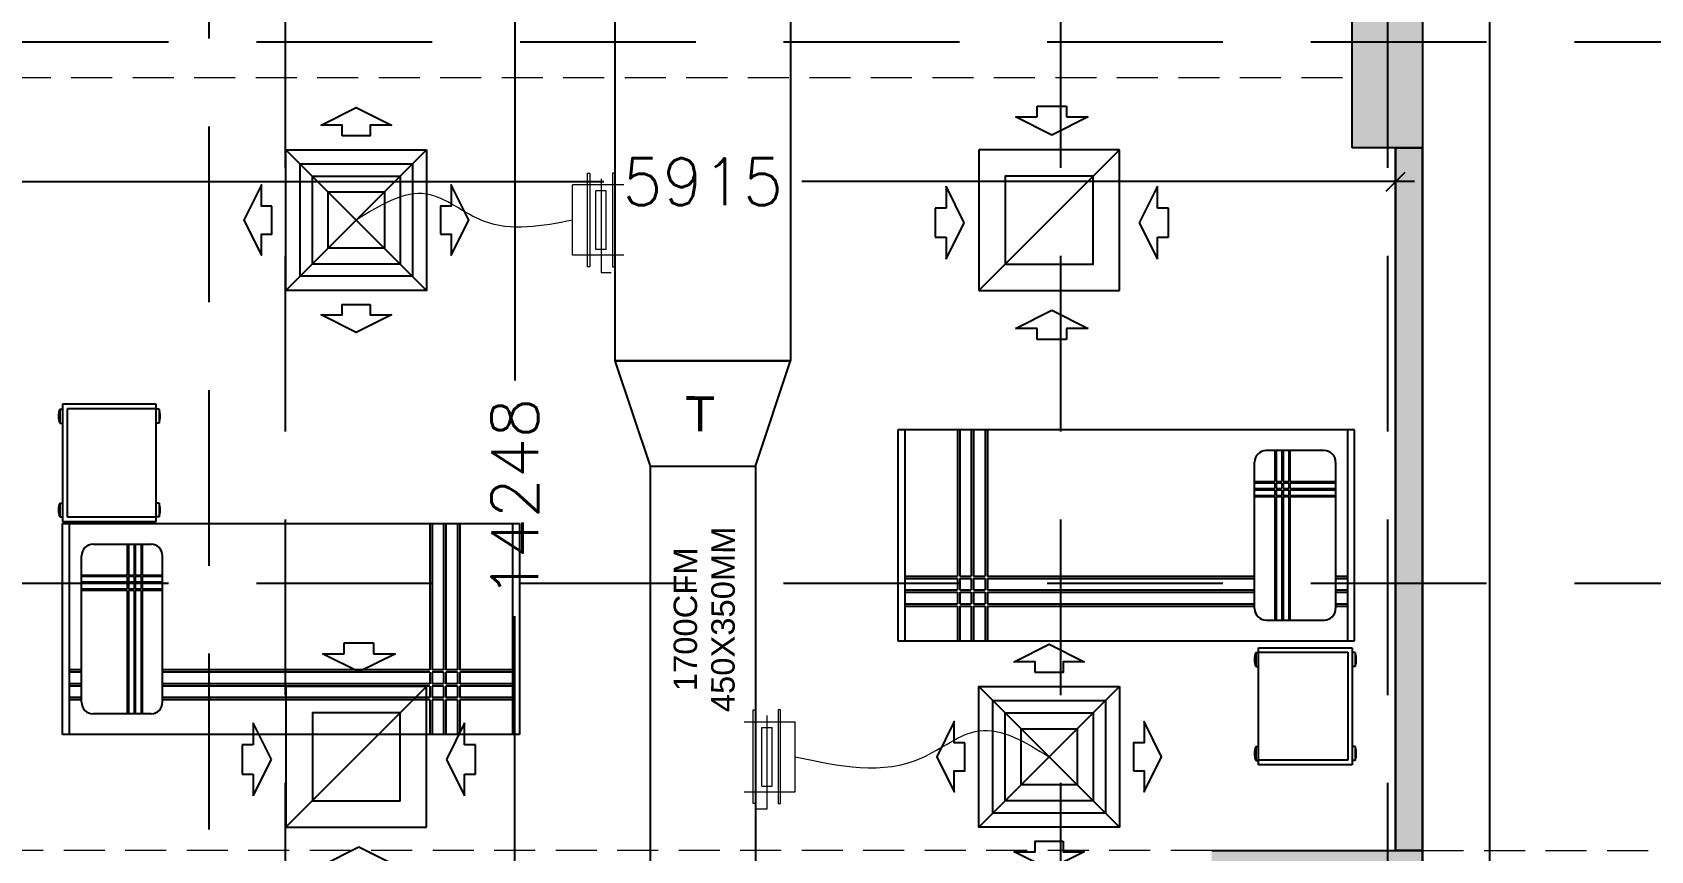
# Model space of a CAD drawing. Extents: x 11598203 to 11995143, y -3849975 to -3698974.
# Drawn here: x 11939745 to 11946653, y -3779981 to -3776489 of the extents above; entities that cross this region are included whole.
import ezdxf

# ---------------------------------------------------------------- set-up
doc = ezdxf.new("R2010")
doc.units = 0
doc.header["$MEASUREMENT"] = 0
doc.header["$PDMODE"] = 35
doc.linetypes.add('HIDDEN', pattern=[0.375, 0.25, -0.125])
doc.layers.get('0').update_dxf_attribs({"linetype": 'CONTINUOUS'})
doc.layers.get('Defpoints').update_dxf_attribs({"linetype": 'CONTINUOUS'})
for name, color, linetype in [('BEAM', 8, 'CONTINUOUS'), ('GRID LINES', 9, 'CONTINUOUS'), ('HATCH', 7, 'CONTINUOUS'), ('HS', 7, 'CONTINUOUS'), ('MEP_HVAC_RA_DIFFUSER', 6, 'CONTINUOUS'), ('MEP_HVAC_SA_DIFFUSER', 5, 'CONTINUOUS'), ('MEP_HVAC_SA_DUCT', 3, 'CONTINUOUS'), ('SECTION', 8, 'CONTINUOUS')]:
    doc.layers.add(name, color=color, linetype=linetype)
for name, color, linetype, lineweight in [('MEP_HVAC_BUTTERFLY _DAMPER', 5, 'CONTINUOUS', 0), ('MEP_HVAC_FLEXIBLE_DUCT', 30, 'CONTINUOUS', 18), ('MEP_HVAC_TEXT', 7, 'CONTINUOUS', 0)]:
    doc.layers.add(name, color=color, linetype=linetype, lineweight=lineweight)
doc.styles.add('DT', font='romans.shx')
doc.styles.get("Standard").update_dxf_attribs({"font": 'arial.ttf'})
doc.dimstyles.get("Standard").update_dxf_attribs({"dimscale": 0.7, "dimtxt": 300, "dimasz": 150, "dimexe": 200, "dimexo": 200, "dimgap": 0.25, "dimtad": 3, "dimlfac": 0.001, "dimzin": 0, "dimdsep": 46, "dimtxsty": 'Standard', "dimblk": 'ARCHTICK', "dimcen": 0.09, "dimdle": 200, "dimclrd": 256, "dimclre": 256, "dimclrt": 6, "dimadec": 0, "dimazin": 0, "dimtfac": 1, "dimtofl": 0, "dimtmove": 0, "dimatfit": 3, "dimfxl": 1, "dimtolj": 1, "dimtzin": 0, "dimarcsym": 0})

# ---------------------------------------------------------------- blocks, each defined once
blk = doc.blocks.new('8TH FLOOR')
at = {"layer": 'HATCH', "ltscale": 500}
h = blk.add_hatch(color=32, dxfattribs=at)
h.dxf.hatch_style = 1
h.paths.add_polyline_path([(-44310, 10130), (-44010, 10130), (-44010, 9230), (-44310, 9230)])
h.paths.add_polyline_path([(-6930, 6230), (-6630, 6230), (-6630, 5251.7), (-6930, 5251.7)])
h.paths.add_polyline_path([(-900, 6265), (0, 6265), (0, 5965), (-900, 5965)])
h.paths.add_polyline_path([(-31623.7, -10480), (-31023.7, -10480), (-31023.7, -10780), (-31623.7, -10780)])
h.paths.add_polyline_path([(-36805, -13010), (-36055, -13010), (-36055, -13310), (-36805, -13310)])
h.paths.add_polyline_path([(-26485, 200), (-26185, 200), (-26185, -700), (-26485, -700)])
h.paths.add_polyline_path([(-36355, -17735), (-36055, -17735), (-36055, -18485), (-36355, -18485)])
h.paths.add_polyline_path([(-4100, 200), (-3500, 200), (-3500, -100), (-4100, -100)])
h.paths.add_polyline_path([(-47740, 18320), (-46990, 18320), (-46990, 18020), (-47740, 18020)])
h.paths.add_polyline_path([(-47740, 14790), (-46840, 14790), (-46840, 14490), (-47740, 14490)])
h.paths.add_polyline_path([(-10758.3, 300), (-9930, 300), (-9930, 0), (-10758.3, 0)])
h.paths.add_polyline_path([(-36805, -7680), (-36055, -7680), (-36055, -7980), (-36805, -7980)])
h.paths.add_polyline_path([(-34515, 900), (-34215, 900), (-34215, 0), (-34515, 0)])
h.paths.add_polyline_path([(-40685, 750), (-40385, 750), (-40385, 0), (-40685, 0)])
h.paths.add_polyline_path([(-41010, -25), (-40710, -25), (-40710, -775), (-41010, -775)])
h.paths.add_polyline_path([(-47740, 29190), (-46990, 29190), (-46990, 28890), (-47740, 28890)])
h.paths.add_polyline_path([(-900, 29190), (0, 29190), (0, 28890), (-900, 28890)])
h.paths.add_polyline_path([(-47840, 10130), (-47540, 10130), (-47540, 9230), (-47840, 9230)])
h.paths.add_polyline_path([(-41010, 750), (-40710, 750), (-40710, 0), (-41010, 0)])
h.paths.add_polyline_path([(-1000, 42920), (-700, 42920), (-700, 43898.3), (-1000, 43898.3)])
h.paths.add_polyline_path([(-47740, 21920), (-46990, 21920), (-46990, 21620), (-47740, 21620)])
h.paths.add_polyline_path([(-19285, 200), (-18985, 200), (-18985, -700), (-19285, -700)])
h.paths.add_polyline_path([(-900, 49150), (0, 49150), (0, 48850), (-900, 48850)])
h.paths.add_polyline_path([(-900, 32790), (0, 32790), (0, 32490), (-900, 32490)])
h.paths.add_polyline_path([(-47740, 25520), (-46990, 25520), (-46990, 25220), (-47740, 25220)])
h.paths.add_polyline_path([(-15685, 6230), (-15385, 6230), (-15385, 5330), (-15685, 5330)])
h.paths.add_polyline_path([(-900, 25520), (0, 25520), (0, 25220), (-900, 25220)])
h.paths.add_polyline_path([(-39510, -13010), (-38760, -13010), (-38760, -13310), (-39510, -13310)])
h.paths.add_polyline_path([(-42695, 39920), (-42395, 39920), (-42395, 39320), (-42695, 39320)])
h.paths.add_polyline_path([(-47740, 39920), (-46840, 39920), (-46840, 39620), (-47740, 39620)])
h.paths.add_polyline_path([(-900, 39920), (-100, 39920), (-100, 39620), (-900, 39620)])
h.paths.add_polyline_path([(-4100, 11190), (-3401.1, 11190), (-3401.1, 10890), (-4100, 10890)])
h.paths.add_polyline_path([(-31623.7, -7730), (-31023.7, -7730), (-31023.7, -8030), (-31623.7, -8030)])
h.paths.add_polyline_path([(-44760, -18185), (-44010, -18185), (-44010, -18485), (-44760, -18485)])
h.paths.add_polyline_path([(-6930, 300), (-6101.7, 300), (-6101.7, 0), (-6930, 0)])
h.paths.add_polyline_path([(-900, 18320), (0, 18320), (0, 18020), (-900, 18020)])
h.paths.add_polyline_path([(-48040, -18185), (-47290, -18185), (-47290, -18485), (-48040, -18485)])
h.paths.add_polyline_path([(-42695, 43520), (-42395, 43520), (-42395, 42920), (-42695, 42920)])
h.paths.add_polyline_path([(-39510, -10530), (-38760, -10530), (-38760, -10830), (-39510, -10830)])
h.paths.add_polyline_path([(-42370, 43520), (-42070, 43520), (-42070, 42920), (-42370, 42920)])
h.paths.add_polyline_path([(-39510, -7680), (-38760, -7680), (-38760, -7980), (-39510, -7980)])
h.paths.add_polyline_path([(-46360, 43820), (-46060, 43820), (-46060, 42920), (-46360, 42920)])
h.paths.add_polyline_path([(-900, 300), (0, 300), (0, 0), (-900, 0)])
h.paths.add_polyline_path([(-28250, 51450), (-27950, 51450), (-27950, 50550), (-28250, 50550)])
h.paths.add_polyline_path([(-22220, 51450), (-21920, 51450), (-21920, 50550), (-22220, 50550)])
h.paths.add_polyline_path([(-44310, 750), (-44010, 750), (-44010, 0), (-44310, 0)])
h.paths.add_polyline_path([(-42370, 39920), (-42070, 39920), (-42070, 39320), (-42370, 39320)])
h.paths.add_polyline_path([(-31550, 51450), (-31250, 51450), (-31250, 50550), (-31550, 50550)])
h.paths.add_polyline_path([(-46360, 49700), (-46060, 49700), (-46060, 48950), (-46360, 48950)])
h.paths.add_polyline_path([(-42695, 36320), (-42395, 36320), (-42395, 35720), (-42695, 35720)])
h.paths.add_polyline_path([(-42370, 35720), (-42070, 35720), (-42070, 36320), (-42370, 36320)])
h.paths.add_polyline_path([(-44310, 15240), (-44010, 15240), (-44010, 14490), (-44310, 14490)])
h.paths.add_polyline_path([(-42695, 49700), (-42395, 49700), (-42395, 48950), (-42695, 48950)])
h.paths.add_polyline_path([(-44760, -25), (-44010, -25), (-44010, -325), (-44760, -325)])
h.paths.add_polyline_path([(-15685, 200), (-15385, 200), (-15385, -700), (-15685, -700)])
h.paths.add_polyline_path([(-39510, -5200), (-38760, -5200), (-38760, -5500), (-39510, -5500)])
h.paths.add_polyline_path([(-44310, 6230), (-44010, 6230), (-44010, 5480), (-44310, 5480)])
h.paths.add_polyline_path([(-36355, -25), (-36055, -25), (-36055, -775), (-36355, -775)])
h.paths.add_polyline_path([(-22885, 200), (-22585, 200), (-22585, -700), (-22885, -700)])
h.paths.add_polyline_path([(-900, 36320), (0, 36320), (0, 36020), (-900, 36020)])
h.paths.add_polyline_path([(-47740, 32790), (-46990, 32790), (-46990, 32490), (-47740, 32490)])
h.paths.add_polyline_path([(-6930, -25), (-6330, -25), (-6330, -325), (-6930, -325)])
h.paths.add_polyline_path([(-41010, -17735), (-40710, -17735), (-40710, -18485), (-41010, -18485)])
h.paths.add_polyline_path([(-36805, -5200), (-36055, -5200), (-36055, -5500), (-36805, -5500)])
h.paths.add_polyline_path([(-48015, -25), (-47265, -25), (-47265, -325), (-48015, -325)])
h.paths.add_polyline_path([(-10530, -25), (-9930, -25), (-9930, -325), (-10530, -325)])
h.paths.add_polyline_path([(-46840, 36320), (-47740, 36320), (-47740, 36020), (-46840, 36020)])
h.paths.add_polyline_path([(-34515, 6230), (-34215, 6230), (-34215, 5330), (-34515, 5330)])
h.paths.add_polyline_path([(-30085, 200), (-29785, 200), (-29785, -700), (-30085, -700)])
h.paths.add_polyline_path([(-36805, -10530), (-36055, -10530), (-36055, -10830), (-36805, -10830)])
h.paths.add_polyline_path([(-10230, 6230), (-9930, 6230), (-9930, 5330), (-10230, 5330)])
h.paths.add_polyline_path([(-900, 14790), (0, 14790), (0, 14490), (-900, 14490)])
h.paths.add_polyline_path([(-900, 9530), (78.3, 9530), (78.3, 9230), (-900, 9230)])
h.paths.add_polyline_path([(-39940, 49850), (-39640, 49850), (-39640, 48950), (-39940, 48950)])
edge = h.paths.add_edge_path()
edge.add_line((-19435, 49850), (-19435, 48950))
edge.add_line((-6930, 9230), (-5951.7, 9230))
edge.add_line((-41010, 15240), (-41010, 14490))
edge.add_line((-19135, 42920), (-19135, 43820))
edge.add_line((-40710, 5480), (-40710, 6230))
edge.add_line((-40685, 6230), (-40685, 5480))
h.paths.add_polyline_path([(-22220, 9530), (-21320, 9530), (-21320, 9230), (-22220, 9230)])
h.paths.add_polyline_path([(-37580, 10130), (-37280, 10130), (-37280, 9230), (-37580, 9230)])
h.paths.add_polyline_path([(-40685, 9980), (-40385, 9980), (-40385, 9230), (-40685, 9230)])
h.paths.add_polyline_path([(-40685, 6230), (-40385, 6230), (-40385, 5480), (-40685, 5480)])
h.paths.add_polyline_path([(-32228.3, 9530), (-31250, 9530), (-31250, 9230), (-32228.3, 9230)])
h.paths.add_polyline_path([(-30424.1, 6230), (-29445.9, 6230), (-29445.9, 5930), (-30424.1, 5930)])
h.paths.add_polyline_path([(-16860, 9530), (-15960, 9530), (-15960, 9230), (-16860, 9230)])
h.paths.add_polyline_path([(-28250, 9530), (-27271.7, 9530), (-27271.7, 9230), (-28250, 9230)])
h.paths.add_polyline_path([(-10830, 9530), (-9930, 9530), (-9930, 9230), (-10830, 9230)])
h.paths.add_polyline_path([(-41010, 9980), (-40710, 9980), (-40710, 9230), (-41010, 9230)])
h.paths.add_polyline_path([(-41010, 6230), (-40710, 6230), (-40710, 5480), (-41010, 5480)])
h.paths.add_polyline_path([(-16860, 36320), (-15960, 36320), (-15960, 36020), (-16860, 36020)], flags=16)
h.paths.add_polyline_path([(-22220, 43520), (-21920, 43520), (-21920, 42920), (-22220, 42920)], flags=16)
h.paths.add_polyline_path([(-22220, 29190), (-21320, 29190), (-21320, 28890), (-22220, 28890)], flags=16)
h.paths.add_polyline_path([(-25450, 45380), (-24850, 45380), (-24850, 45080), (-25450, 45080)], flags=16)
h.paths.add_polyline_path([(-25450, 43220), (-24850, 43220), (-24850, 42920), (-25450, 42920)], flags=16)
h.paths.add_polyline_path([(-16860, 14790), (-15960, 14790), (-15960, 14490), (-16860, 14490)], flags=16)
h.paths.add_polyline_path([(-41010, 15240), (-40710, 15240), (-40710, 14490), (-41010, 14490)], flags=16)
h.paths.add_polyline_path([(-31250, 25220), (-32150, 25220), (-32150, 25520), (-31250, 25520)], flags=16)
h.paths.add_polyline_path([(-38180, 18320), (-37280, 18320), (-37280, 18020), (-38180, 18020)], flags=16)
h.paths.add_polyline_path([(-31550, 15090), (-31250, 15090), (-31250, 14190), (-31550, 14190)], flags=16)
h.paths.add_polyline_path([(-38180, 14790), (-37280, 14790), (-37280, 14490), (-38180, 14490)], flags=16)
h.paths.add_polyline_path([(-22220, 18320), (-21320, 18320), (-21320, 18020), (-22220, 18020)], flags=16)
h.paths.add_polyline_path([(-40685, 15240), (-40385, 15240), (-40385, 14490), (-40685, 14490)], flags=16)
h.paths.add_polyline_path([(-38180, 21920), (-37280, 21920), (-37280, 21620), (-38180, 21620)], flags=16)
h.paths.add_polyline_path([(-16860, 32790), (-15960, 32790), (-15960, 32490), (-16860, 32490)], flags=16)
h.paths.add_polyline_path([(-16860, 21920), (-15960, 21920), (-15960, 21620), (-16860, 21620)], flags=16)
h.paths.add_polyline_path([(-16860, 25520), (-15960, 25520), (-15960, 25220), (-16860, 25220)], flags=16)
h.paths.add_polyline_path([(-13360, 11190), (-12760, 11190), (-12760, 10890), (-13360, 10890)], flags=16)
h.paths.add_polyline_path([(-6930, 29190), (-6030, 29190), (-6030, 28890), (-6930, 28890)], flags=16)
h.paths.add_polyline_path([(-10830, 29190), (-9930, 29190), (-9930, 28890), (-10830, 28890)], flags=16)
h.paths.add_polyline_path([(-28250, 22220), (-27950, 22220), (-27950, 21320), (-28250, 21320)], flags=16)
h.paths.add_polyline_path([(-22220, 21920), (-21320, 21920), (-21320, 21620), (-22220, 21620)], flags=16)
h.paths.add_polyline_path([(-6930, 9530), (-5951.7, 9530), (-5951.7, 9230), (-6930, 9230)], flags=16)
h.paths.add_polyline_path([(-31550, 22220), (-31250, 22220), (-31250, 21320), (-31550, 21320)], flags=16)
h.paths.add_polyline_path([(-10230, 22220), (-9930, 22220), (-9930, 21320), (-10230, 21320)], flags=16)
h.paths.add_polyline_path([(-28250, 29190), (-27350, 29190), (-27350, 28890), (-28250, 28890)], flags=16)
h.paths.add_polyline_path([(-15132.5, 43220), (-14232.5, 43220), (-14232.5, 42920), (-15132.5, 42920)], flags=16)
h.paths.add_polyline_path([(-10830, 43220), (-9930, 43220), (-9930, 42920), (-10830, 42920)], flags=16)
h.paths.add_polyline_path([(-6930, 43220), (-6030, 43220), (-6030, 42920), (-6930, 42920)], flags=16)
h.paths.add_polyline_path([(-22220, 25520), (-21320, 25520), (-21320, 25220), (-22220, 25220)], flags=16)
h.paths.add_polyline_path([(-28250, 25520), (-27350, 25520), (-27350, 25220), (-28250, 25220)], flags=16)
h.paths.add_polyline_path([(-34680, 11190), (-34080, 11190), (-34080, 10890), (-34680, 10890)], flags=16)
h.paths.add_polyline_path([(-22220, 36320), (-21320, 36320), (-21320, 36020), (-22220, 36020)], flags=16)
h.paths.add_polyline_path([(-38180, 25520), (-37280, 25520), (-37280, 25220), (-38180, 25220)], flags=16)
h.paths.add_polyline_path([(-6930, 25520), (-6030, 25520), (-6030, 25220), (-6930, 25220)], flags=16)
h.paths.add_polyline_path([(-10830, 25520), (-9930, 25520), (-9930, 25220), (-10830, 25220)], flags=16)
h.paths.add_polyline_path([(-6930, 22220), (-6630, 22220), (-6630, 21320), (-6930, 21320)], flags=16)
h.paths.add_polyline_path([(-28250, 18620), (-27950, 18620), (-27950, 17720), (-28250, 17720)], flags=16)
h.paths.add_polyline_path([(-6930, 15090), (-6630, 15090), (-6630, 14190), (-6930, 14190)], flags=16)
h.paths.add_polyline_path([(-22220, 32790), (-21320, 32790), (-21320, 32490), (-22220, 32490)], flags=16)
h.paths.add_polyline_path([(-10230, 33090), (-9930, 33090), (-9930, 32190), (-10230, 32190)], flags=16)
h.paths.add_polyline_path([(-6930, 33090), (-6630, 33090), (-6630, 32190), (-6930, 32190)], flags=16)
h.paths.add_polyline_path([(-32150, 29190), (-31250, 29190), (-31250, 28890), (-32150, 28890)], flags=16)
h.paths.add_polyline_path([(-16860, 29190), (-15960, 29190), (-15960, 28888.5), (-16860, 28888.5)], flags=16)
h.paths.add_polyline_path([(-38180, 29190), (-37280, 29190), (-37280, 28890), (-38180, 28890)], flags=16)
h.paths.add_polyline_path([(-23224.1, 6230), (-22245.9, 6230), (-22245.9, 5930), (-23224.1, 5930)], flags=16)
h.paths.add_polyline_path([(-31550, 18620), (-31250, 18620), (-31250, 17720), (-31550, 17720)], flags=16)
h.paths.add_polyline_path([(-35695, 48950), (-35395, 48950), (-35395, 49750), (-35695, 49750)], flags=16)
h.paths.add_polyline_path([(-6930, 36620), (-6630, 36620), (-6630, 35720), (-6930, 35720)], flags=16)
h.paths.add_polyline_path([(-31550, 45980), (-31250, 45980), (-31250, 45080), (-31550, 45080)], flags=16)
h.paths.add_polyline_path([(-16860, 39920), (-15960, 39920), (-15960, 39620), (-16860, 39620)], flags=16)
h.paths.add_polyline_path([(-22220, 45980), (-21920, 45980), (-21920, 45080), (-22220, 45080)], flags=16)
h.paths.add_polyline_path([(-35695, 43820), (-35395, 43820), (-35395, 42920), (-35695, 42920)], flags=16)
h.paths.add_polyline_path([(-19435, 43820), (-19135, 43820), (-19135, 42920), (-19435, 42920)], flags=16)
h.paths.add_polyline_path([(-38180, 39920), (-37280, 39920), (-37280, 39620), (-38180, 39620)], flags=16)
h.paths.add_polyline_path([(-28250, 39920), (-27271.7, 39920), (-27271.7, 39620), (-28250, 39620)], flags=16)
h.paths.add_polyline_path([(-39940, 43820), (-39640, 43820), (-39640, 42920), (-39940, 42920)], flags=16)
h.paths.add_polyline_path([(-10230, 49850), (-9930, 49850), (-9930, 48950), (-10230, 48950)], flags=16)
h.paths.add_polyline_path([(-31550, 43820), (-31250, 43820), (-31250, 42920), (-31550, 42920)], flags=16)
h.paths.add_polyline_path([(-14832.5, 49850), (-14532.5, 49850), (-14532.5, 48950), (-14832.5, 48950)], flags=16)
h.paths.add_polyline_path([(-6930, 39920), (-6030, 39920), (-6030, 39620), (-6930, 39620)], flags=16)
h.paths.add_polyline_path([(-31550, 33090), (-31250, 33090), (-31250, 32190), (-31550, 32190)], flags=16)
h.paths.add_polyline_path([(-38180, 36320), (-37280, 36320), (-37280, 36020), (-38180, 36020)], flags=16)
h.paths.add_polyline_path([(-19435, 49850), (-19135, 49850), (-19135, 48950), (-19435, 48950)], flags=16)
h.paths.add_polyline_path([(-10830, 39920), (-9930, 39920), (-9930, 39620), (-10830, 39620)], flags=16)
h.paths.add_polyline_path([(-6930, 49850), (-6630, 49850), (-6630, 48950), (-6930, 48950)], flags=16)
h.paths.add_polyline_path([(-19624.1, 6230), (-18645.9, 6230), (-18645.9, 5930), (-19624.1, 5930)], flags=16)
h.paths.add_polyline_path([(-22220, 39920), (-21320, 39920), (-21320, 39620), (-22220, 39620)], flags=16)
h.paths.add_polyline_path([(-22220, 14790), (-21320, 14790), (-21320, 14490), (-22220, 14490)], flags=16)
h.paths.add_polyline_path([(-28250, 36620), (-27950, 36620), (-27950, 35720), (-28250, 35720)], flags=16)
h.paths.add_polyline_path([(-16860, 18320), (-15960, 18320), (-15960, 18020), (-16860, 18020)], flags=16)
h.paths.add_polyline_path([(-31550, 35720), (-31250, 35720), (-31250, 36617.6), (-31550, 36617.6)], flags=16)
h.paths.add_polyline_path([(-10230, 18620), (-9930, 18620), (-9930, 17720), (-10230, 17720)], flags=16)
h.paths.add_polyline_path([(-28250, 15090), (-27950, 15090), (-27950, 14190), (-28250, 14190)], flags=16)
h.paths.add_polyline_path([(-6930, 18620), (-6630, 18620), (-6630, 17720), (-6930, 17720)], flags=16)
h.paths.add_polyline_path([(-32228.3, 39920), (-31250, 39920), (-31250, 39620), (-32228.3, 39620)], flags=16)
h.paths.add_polyline_path([(-10230, 15090), (-9930, 15090), (-9930, 14190), (-10230, 14190)], flags=16)
h.paths.add_polyline_path([(-28250, 33090), (-27950, 33090), (-27950, 32190), (-28250, 32190)], flags=16)
h.paths.add_polyline_path([(-38180, 32790), (-37280, 32790), (-37280, 32490), (-38180, 32490)], flags=16)
h.paths.add_polyline_path([(-10230, 36620), (-9930, 36620), (-9930, 35720), (-10230, 35720)], flags=16)
at = {"layer": 'HS', "lineweight": -3, "ltscale": 500}
h = blk.add_hatch(color=8, dxfattribs=at)
h.dxf.hatch_style = 1
h.paths.add_polyline_path([(-31365, 32190), (-31250, 32190), (-31250, 29190), (-31365, 29190)])
at = {"color": 8, "lineweight": 25}
for p, q in [((-30962.8, 21550), (-30962.8, 39690)), ((-31365, 32190), (-31365, 29190)), ((-31250, 32190), (-31250, 29190)), ((-36655, 31095.2), (-37055, 31095.2)), ((-37055, 31095.2), (-37055, 30595.2)), ((-36655, 30595.2), (-36655, 31095.2)), ((-37067.2, 31074.1), (-37067.2, 31015)), ((-37067.2, 31074.1), (-37055, 31074.1)), ((-37067.2, 31015), (-37055, 31015)), ((-37035.3, 31075.5), (-37035.3, 30614.9)), ((-36655, 31075.5), (-37035.3, 31075.5)), ((-36642.8, 31074.1), (-36655, 31074.1)), ((-36642.8, 31015), (-36655, 31015)), ((-36642.8, 31074.1), (-36642.8, 31015)), ((-31540, 30985.8), (-33490, 30985.8)), ((-33490, 30985.8), (-33490, 30085.8)), ((-33460.5, 30985.8), (-33460.5, 30085.8)), ((-31569.5, 30085.8), (-31569.5, 30985.8)), ((-31540, 30085.8), (-31540, 30985.8)), ((-31670.3, 30897.7), (-31917.7, 30897.7)), ((-31966.9, 30223.2), (-31966.9, 30848.5)), ((-31621, 30223.2), (-31621, 30848.5)), ((-37067.2, 30673.1), (-37067.2, 30614)), ((-37067.2, 30673.1), (-37055, 30673.1)), ((-36642.8, 30673.1), (-36655, 30673.1)), ((-36642.8, 30673.1), (-36642.8, 30614)), ((-37067.2, 30614), (-37055, 30614)), ((-37035.3, 30614.9), (-36655, 30614.9)), ((-36642.8, 30614), (-36655, 30614)), ((-37055, 30595.2), (-36655, 30595.2)), ((-37055, 30585.7), (-35105, 30585.7)), ((-37055, 29685.7), (-37055, 30585.7)), ((-37025.5, 29685.7), (-37025.5, 30585.7)), ((-35134.5, 30585.7), (-35134.5, 29685.7)), ((-35105, 30585.7), (-35105, 29685.7)), ((-36924.7, 30497.6), (-36677.3, 30497.6)), ((-36974, 29823), (-36974, 30448.4)), ((-36628.1, 29823), (-36628.1, 30448.4)), ((-31917.7, 30174), (-31670.3, 30174)), ((-33490, 30085.8), (-31540, 30085.8)), ((-31950, 29556.1), (-31950, 30056.1)), ((-31950, 30056.1), (-31550, 30056.1)), ((-31550, 30056.1), (-31550, 29556.1)), ((-31962.2, 30035), (-31950, 30035)), ((-31962.2, 30035), (-31962.2, 29975.9)), ((-31950, 30036.4), (-31569.7, 30036.4)), ((-31569.7, 30036.4), (-31569.7, 29575.7)), ((-31537.8, 30035), (-31550, 30035)), ((-31537.8, 30035), (-31537.8, 29975.9)), ((-31962.2, 29975.9), (-31950, 29975.9)), ((-31537.8, 29975.9), (-31550, 29975.9)), ((-36677.3, 29773.8), (-36924.7, 29773.8)), ((-35105, 29685.7), (-37055, 29685.7)), ((-31962.2, 29634), (-31950, 29634)), ((-31962.2, 29634), (-31962.2, 29574.9)), ((-31537.8, 29634), (-31550, 29634)), ((-31537.8, 29634), (-31537.8, 29574.9)), ((-31962.2, 29574.9), (-31950, 29574.9)), ((-31569.7, 29575.7), (-31950, 29575.7)), ((-31537.8, 29574.9), (-31550, 29574.9)), ((-31550, 29556.1), (-31950, 29556.1))]:
    blk.add_line(p, q, dxfattribs=at)
at = {"color": 8, "lineweight": 25, "ltscale": 500}
for p, q in [((-31550, 32190), (-31550, 33090)), ((-31250, 33090), (-31250, 32190)), ((-31250, 32190), (-31550, 32190)), ((-31250, 25520), (-31250, 32190)), ((-31365, 29268), (-31365, 31525)), ((-32150, 29190), (-31250, 29190)), ((-31250, 29190), (-31250, 28890))]:
    blk.add_line(p, q, dxfattribs=at)
at = {"color": 8, "lineweight": 25, "ltscale": 0.75}
for p, q in [((-33235.1, 30985.8), (-33235.1, 30361.4)), ((-33225.3, 30985.8), (-33225.3, 30361.4)), ((-33176.1, 30985.8), (-33176.1, 30361.4)), ((-33166.2, 30985.8), (-33166.2, 30361.4)), ((-33117, 30985.8), (-33117, 30361.4)), ((-33107.2, 30985.8), (-33107.2, 30361.4)), ((-31880, 30897.7), (-31880, 30764.9)), ((-31875.1, 30897.7), (-31875.1, 30764.9)), ((-31850.5, 30897.7), (-31850.5, 30764.9)), ((-31845.6, 30897.7), (-31845.6, 30764.9)), ((-31820.9, 30897.7), (-31820.9, 30764.9)), ((-31816, 30897.7), (-31816, 30764.9)), ((-31966.9, 30764.9), (-31880, 30764.9)), ((-31966.9, 30760), (-31880, 30760)), ((-31880, 30760), (-31880, 30735.4)), ((-31875.1, 30764.9), (-31850.5, 30764.9)), ((-31875.1, 30760), (-31850.5, 30760)), ((-31875.1, 30760), (-31875.1, 30735.4)), ((-31850.5, 30760), (-31850.5, 30735.4)), ((-31845.6, 30764.9), (-31820.9, 30764.9)), ((-31845.6, 30760), (-31820.9, 30760)), ((-31845.6, 30760), (-31845.6, 30735.4)), ((-31820.9, 30760), (-31820.9, 30735.4)), ((-31816, 30764.9), (-31621, 30764.9)), ((-31816, 30760), (-31621, 30760)), ((-31816, 30760), (-31816, 30735.4)), ((-31966.9, 30735.4), (-31880, 30735.4)), ((-31966.9, 30730.5), (-31880, 30730.5)), ((-31966.9, 30705.9), (-31880, 30705.9)), ((-31966.9, 30701), (-31880, 30701)), ((-31880, 30730.5), (-31880, 30705.9)), ((-31880, 30701), (-31880, 30174)), ((-31875.1, 30735.4), (-31850.5, 30735.4)), ((-31875.1, 30730.5), (-31875.1, 30705.9)), ((-31875.1, 30730.5), (-31850.5, 30730.5)), ((-31875.1, 30705.9), (-31850.5, 30705.9)), ((-31875.1, 30701), (-31875.1, 30174)), ((-31875.1, 30701), (-31850.5, 30701)), ((-31850.5, 30730.5), (-31850.5, 30705.9)), ((-31850.5, 30701), (-31850.5, 30174)), ((-31845.6, 30735.4), (-31820.9, 30735.4)), ((-31845.6, 30730.5), (-31845.6, 30705.9)), ((-31845.6, 30730.5), (-31820.9, 30730.5)), ((-31845.6, 30705.9), (-31820.9, 30705.9)), ((-31845.6, 30701), (-31845.6, 30174)), ((-31845.6, 30701), (-31820.9, 30701)), ((-31820.9, 30730.5), (-31820.9, 30705.9)), ((-31820.9, 30701), (-31820.9, 30174)), ((-31816, 30735.4), (-31621, 30735.4)), ((-31816, 30730.5), (-31621, 30730.5)), ((-31816, 30730.5), (-31816, 30705.9)), ((-31816, 30705.9), (-31621, 30705.9)), ((-31816, 30701), (-31621, 30701)), ((-31816, 30701), (-31816, 30174)), ((-35487.8, 30585.7), (-35487.8, 29961.3)), ((-35478, 30585.7), (-35478, 29961.3)), ((-35428.8, 30585.7), (-35428.8, 29961.3)), ((-35418.9, 30585.7), (-35418.9, 29961.3)), ((-35369.7, 30585.7), (-35369.7, 29961.3)), ((-35359.9, 30585.7), (-35359.9, 29961.3)), ((-36779, 30497.6), (-36779, 30364.8)), ((-36774.1, 30497.6), (-36774.1, 30364.8)), ((-36749.4, 30497.6), (-36749.4, 30364.8)), ((-36744.5, 30497.6), (-36744.5, 30364.8)), ((-36719.9, 30497.6), (-36719.9, 30364.8)), ((-36715, 30497.6), (-36715, 30364.8)), ((-36779, 30364.8), (-36974, 30364.8)), ((-36779, 30359.9), (-36974, 30359.9)), ((-36779, 30335.3), (-36974, 30335.3)), ((-36779, 30330.4), (-36974, 30330.4)), ((-36779, 30359.9), (-36779, 30335.3)), ((-36779, 30330.4), (-36779, 30305.8)), ((-36749.4, 30364.8), (-36774.1, 30364.8)), ((-36749.4, 30359.9), (-36774.1, 30359.9)), ((-36774.1, 30359.9), (-36774.1, 30335.3)), ((-36749.4, 30335.3), (-36774.1, 30335.3)), ((-36749.4, 30330.4), (-36774.1, 30330.4)), ((-36774.1, 30330.4), (-36774.1, 30305.8)), ((-36749.4, 30359.9), (-36749.4, 30335.3)), ((-36749.4, 30330.4), (-36749.4, 30305.8)), ((-36719.9, 30364.8), (-36744.5, 30364.8)), ((-36719.9, 30359.9), (-36744.5, 30359.9)), ((-36744.5, 30359.9), (-36744.5, 30335.3)), ((-36719.9, 30335.3), (-36744.5, 30335.3)), ((-36744.5, 30330.4), (-36744.5, 30305.8)), ((-36719.9, 30330.4), (-36744.5, 30330.4)), ((-36719.9, 30359.9), (-36719.9, 30335.3)), ((-36719.9, 30330.4), (-36719.9, 30305.8)), ((-36628.1, 30364.8), (-36715, 30364.8)), ((-36715, 30359.9), (-36715, 30335.3)), ((-36628.1, 30359.9), (-36715, 30359.9)), ((-36628.1, 30335.3), (-36715, 30335.3)), ((-36715, 30330.4), (-36715, 30305.8)), ((-36628.1, 30330.4), (-36715, 30330.4)), ((-33460.5, 30361.4), (-33235.1, 30361.4)), ((-33460.5, 30351.6), (-33235.1, 30351.6)), ((-33235.1, 30351.6), (-33235.1, 30302.4)), ((-33225.3, 30361.4), (-33176.1, 30361.4)), ((-33225.3, 30351.6), (-33176.1, 30351.6)), ((-33225.3, 30351.6), (-33225.3, 30302.4)), ((-33176.1, 30351.6), (-33176.1, 30302.4)), ((-33166.2, 30361.4), (-33117, 30361.4)), ((-33166.2, 30351.6), (-33117, 30351.6)), ((-33166.2, 30351.6), (-33166.2, 30302.4)), ((-33117, 30351.6), (-33117, 30302.4)), ((-33107.2, 30361.4), (-31966.9, 30361.4)), ((-33107.2, 30351.6), (-31966.9, 30351.6)), ((-33107.2, 30351.6), (-33107.2, 30302.4)), ((-31621, 30361.4), (-31569.5, 30361.4)), ((-31621, 30351.6), (-31569.5, 30351.6)), ((-36779, 30305.8), (-36974, 30305.8)), ((-36779, 30300.8), (-36974, 30300.8)), ((-36779, 30300.8), (-36779, 29773.8)), ((-36749.4, 30305.8), (-36774.1, 30305.8)), ((-36749.4, 30300.8), (-36774.1, 30300.8)), ((-36774.1, 30300.8), (-36774.1, 29773.8)), ((-36749.4, 30300.8), (-36749.4, 29773.8)), ((-36719.9, 30305.8), (-36744.5, 30305.8)), ((-36744.5, 30300.8), (-36744.5, 29773.8)), ((-36719.9, 30300.8), (-36744.5, 30300.8)), ((-36719.9, 30300.8), (-36719.9, 29773.8)), ((-36628.1, 30305.8), (-36715, 30305.8)), ((-36628.1, 30300.8), (-36715, 30300.8)), ((-36715, 30300.8), (-36715, 29773.8)), ((-33460.5, 30302.4), (-33235.1, 30302.4)), ((-33460.5, 30292.5), (-33235.1, 30292.5)), ((-33235.1, 30292.5), (-33235.1, 30243.3)), ((-33225.3, 30302.4), (-33176.1, 30302.4)), ((-33225.3, 30292.5), (-33176.1, 30292.5)), ((-33225.3, 30292.5), (-33225.3, 30243.3)), ((-33176.1, 30292.5), (-33176.1, 30243.3)), ((-33166.2, 30302.4), (-33117, 30302.4)), ((-33166.2, 30292.5), (-33117, 30292.5)), ((-33166.2, 30292.5), (-33166.2, 30243.3)), ((-33117, 30292.5), (-33117, 30243.3)), ((-33107.2, 30302.4), (-31966.9, 30302.4)), ((-33107.2, 30292.5), (-31966.9, 30292.5)), ((-33107.2, 30292.5), (-33107.2, 30243.3)), ((-31621, 30302.4), (-31569.5, 30302.4)), ((-31621, 30292.5), (-31569.5, 30292.5)), ((-33460.5, 30243.3), (-33235.1, 30243.3)), ((-33460.5, 30233.5), (-33235.1, 30233.5)), ((-33235.1, 30233.5), (-33235.1, 30085.8)), ((-33225.3, 30243.3), (-33176.1, 30243.3)), ((-33225.3, 30233.5), (-33176.1, 30233.5)), ((-33225.3, 30233.5), (-33225.3, 30085.8)), ((-33176.1, 30233.5), (-33176.1, 30085.8)), ((-33166.2, 30243.3), (-33117, 30243.3)), ((-33166.2, 30233.5), (-33117, 30233.5)), ((-33166.2, 30233.5), (-33166.2, 30085.8)), ((-33117, 30233.5), (-33117, 30085.8)), ((-33107.2, 30243.3), (-31966.9, 30243.3)), ((-33107.2, 30233.5), (-31966.9, 30233.5)), ((-33107.2, 30233.5), (-33107.2, 30085.8)), ((-31621, 30243.3), (-31569.5, 30243.3)), ((-31621, 30233.5), (-31569.5, 30233.5)), ((-36974, 29961.3), (-37025.5, 29961.3)), ((-36974, 29951.5), (-37025.5, 29951.5)), ((-35487.8, 29961.3), (-36628.1, 29961.3)), ((-35487.8, 29951.5), (-36628.1, 29951.5)), ((-35487.8, 29951.5), (-35487.8, 29902.2)), ((-35428.8, 29961.3), (-35478, 29961.3)), ((-35428.8, 29951.5), (-35478, 29951.5)), ((-35478, 29951.5), (-35478, 29902.2)), ((-35428.8, 29951.5), (-35428.8, 29902.2)), ((-35369.7, 29961.3), (-35418.9, 29961.3)), ((-35369.7, 29951.5), (-35418.9, 29951.5)), ((-35418.9, 29951.5), (-35418.9, 29902.2)), ((-35369.7, 29951.5), (-35369.7, 29902.2)), ((-35134.5, 29961.3), (-35359.9, 29961.3)), ((-35134.5, 29951.5), (-35359.9, 29951.5)), ((-35359.9, 29951.5), (-35359.9, 29902.2)), ((-36974, 29902.2), (-37025.5, 29902.2)), ((-36974, 29892.4), (-37025.5, 29892.4)), ((-36974, 29843.2), (-37025.5, 29843.2)), ((-35487.8, 29902.2), (-36628.1, 29902.2)), ((-35487.8, 29892.4), (-36628.1, 29892.4)), ((-35487.8, 29843.2), (-36628.1, 29843.2)), ((-35487.8, 29892.4), (-35487.8, 29843.2)), ((-35428.8, 29902.2), (-35478, 29902.2)), ((-35428.8, 29892.4), (-35478, 29892.4)), ((-35478, 29892.4), (-35478, 29843.2)), ((-35428.8, 29843.2), (-35478, 29843.2)), ((-35428.8, 29892.4), (-35428.8, 29843.2)), ((-35369.7, 29902.2), (-35418.9, 29902.2)), ((-35369.7, 29892.4), (-35418.9, 29892.4)), ((-35418.9, 29892.4), (-35418.9, 29843.2)), ((-35369.7, 29843.2), (-35418.9, 29843.2)), ((-35369.7, 29892.4), (-35369.7, 29843.2)), ((-35134.5, 29902.2), (-35359.9, 29902.2)), ((-35134.5, 29892.4), (-35359.9, 29892.4)), ((-35359.9, 29892.4), (-35359.9, 29843.2)), ((-35134.5, 29843.2), (-35359.9, 29843.2)), ((-36974, 29833.3), (-37025.5, 29833.3)), ((-35487.8, 29833.3), (-36628.1, 29833.3)), ((-35487.8, 29833.3), (-35487.8, 29685.7)), ((-35428.8, 29833.3), (-35478, 29833.3)), ((-35478, 29833.3), (-35478, 29685.7)), ((-35428.8, 29833.3), (-35428.8, 29685.7)), ((-35369.7, 29833.3), (-35418.9, 29833.3)), ((-35418.9, 29833.3), (-35418.9, 29685.7)), ((-35369.7, 29833.3), (-35369.7, 29685.7)), ((-35134.5, 29833.3), (-35359.9, 29833.3)), ((-35359.9, 29833.3), (-35359.9, 29685.7))]:
    blk.add_line(p, q, dxfattribs=at)
at = {"color": 8, "ltscale": 500}
blk.add_lwpolyline([(-31365, 32190), (-31250, 32190), (-31250, 29190), (-31365, 29190)], close=True, dxfattribs=at)
at = {"color": 8}
for centre, radius, start, end in [((-36981, 31044.6), 91.1, 161.07534, 198.92463), ((-36729, 31044.6), 91.1, 341.07534, 18.92463), ((-31917.7, 30848.5), 49.2, 90.00001, 180.00001), ((-31670.3, 30848.5), 49.2, 0.00001, 90.00001), ((-36981, 30643.6), 91.1, 161.07534, 198.92463), ((-36729, 30643.6), 91.1, 341.07534, 18.92463), ((-36924.7, 30448.4), 49.2, 89.99999, 179.99999), ((-36677.3, 30448.4), 49.2, 359.99999, 89.99999), ((-31917.7, 30223.2), 49.2, 180.00001, 270.00001), ((-31670.3, 30223.2), 49.2, 270.00001, 0.00001), ((-31876, 30005.4), 91.1, 161.07537, 198.92466), ((-31624, 30005.4), 91.1, 341.07537, 18.92466), ((-36924.7, 29823), 49.2, 179.99999, 269.99999), ((-36677.3, 29823), 49.2, 269.99999, 359.99999), ((-31876, 29604.4), 91.1, 161.07537, 198.92466), ((-31624, 29604.4), 91.1, 341.07537, 18.92466)]:
    blk.add_arc(centre, radius, start, end, dxfattribs=at)
at = {"layer": 'BEAM', "color": 8, "linetype": 'HIDDEN', "lineweight": 18, "ltscale": 700}
for p, q in [((-37280, 32490), (-31550, 32490)), ((-32150, 29190), (-37280, 29190)), ((-31250, 29190), (-28250, 29190))]:
    blk.add_line(p, q, dxfattribs=at)
at = {"layer": 'GRID LINES', "color": 138, "linetype": 'HIDDEN', "ltscale": 3000}
for p, q in [((-36105, 55353.9), (-36105, -16425.1)), ((-32795, 55353.9), (-32795, -16425.1)), ((-31400, 55353.9), (-31400, -16425.1)), ((5022.8, 32640), (-57948.5, 32640)), ((5022.8, 30330), (-57948.5, 30330))]:
    blk.add_line(p, q, dxfattribs=at)
at = {"layer": 'GRID LINES', "color": 8, "linetype": 'HIDDEN', "ltscale": 3000}
blk.add_line((-36430, 53655.9), (-36430, -15068.1), dxfattribs=at)
blk = doc.blocks.new('_Oblique')
at = {"color": 0, "linetype": 'ByBlock', "lineweight": -2}
blk.add_line((-0.5, -0.5), (0.5, 0.5), dxfattribs=at)
blk = doc.blocks.new('*D59')
at = {"layer": 'Defpoints', "color": 0, "ltscale": 500, "transparency": 16777216}
for p in [(11942392.1, -3771353.7), (11941804.6, -3785601.3), (11942392.1, -3785601.3)]:
    blk.add_point(p, dxfattribs=at)
at = {"layer": 'MEP_HVAC_SA_DIFFUSER', "ltscale": 500, "transparency": 16777216}
for p, q in [((11941804.6, -3771273.7), (11941804.6, -3777974.1)), ((11942392.1, -3771353.7), (11941724.6, -3771353.7)), ((11941804.6, -3785681.3), (11941804.6, -3778980.8)), ((11942392.1, -3785601.3), (11941724.6, -3785601.3))]:
    blk.add_line(p, q, dxfattribs=at)
at = {"layer": 'MEP_HVAC_SA_DIFFUSER', "ltscale": 500, "transparency": 16777216, "xscale": 80, "yscale": 80, "zscale": 80}
for p, rotation in [((11941804.6, -3771353.7), 90), ((11941804.6, -3785601.3), 270)]:
    blk.add_blockref('_Oblique', p, dxfattribs=dict(at, rotation=rotation))
at = {"layer": 'MEP_HVAC_SA_DIFFUSER', "color": 6, "ltscale": 500, "transparency": 16777216, "insert": (11941804.6, -3778477.5), "char_height": 200, "attachment_point": 5, "rotation": 90, "style": 'DT'}
blk.add_mtext('\\A1;14248', dxfattribs=at)
blk = doc.blocks.new('*D60')
at = {"layer": 'Defpoints', "color": 0, "ltscale": 500, "transparency": 16777216}
for p in [(11939649.2, -3777136.6), (11945564.2, -3777126.1), (11945564.2, -3777136.6)]:
    blk.add_point(p, dxfattribs=at)
at = {"layer": 'MEP_HVAC_SA_DUCT', "ltscale": 500, "transparency": 16777216}
for p, q in [((11939649.2, -3777136.6), (11939649.2, -3777046.1)), ((11945564.2, -3777136.6), (11945564.2, -3777046.1)), ((11939569.2, -3777126.1), (11942184.3, -3777126.1)), ((11945644.2, -3777126.1), (11943029.1, -3777126.1))]:
    blk.add_line(p, q, dxfattribs=at)
at = {"layer": 'MEP_HVAC_SA_DUCT', "ltscale": 500, "transparency": 16777216, "xscale": 80, "yscale": 80, "zscale": 80, "rotation": 180}
blk.add_blockref('_Oblique', (11939649.2, -3777126.1), dxfattribs=at)
at = {"layer": 'MEP_HVAC_SA_DUCT', "ltscale": 500, "transparency": 16777216, "xscale": 80, "yscale": 80, "zscale": 80}
blk.add_blockref('_Oblique', (11945564.2, -3777126.1), dxfattribs=at)
at = {"layer": 'MEP_HVAC_SA_DUCT', "color": 6, "ltscale": 500, "transparency": 16777216, "insert": (11942606.7, -3777126.1), "char_height": 200, "attachment_point": 5, "style": 'DT'}
blk.add_mtext('\\A1;5915', dxfattribs=at)
blk = doc.blocks.new('RA_DIFFUSER_600X600 MM')
at = {"layer": 'MEP_HVAC_RA_DIFFUSER', "color": 6}
for p, q in [((11906563.2, -3793381.3), (11906687.7, -3793381.3)), ((11906563.2, -3793427.9), (11906563.2, -3793381.3)), ((11906687.7, -3793381.3), (11906687.7, -3793427.9)), ((11906469.9, -3793427.9), (11906563.2, -3793427.9)), ((11906625.5, -3793505.8), (11906469.9, -3793427.9)), ((11906781.1, -3793427.9), (11906625.5, -3793505.8)), ((11906687.7, -3793427.9), (11906781.1, -3793427.9)), ((11906314.2, -3794168), (11906914.2, -3793568)), ((11906314.2, -3793568), (11906314.2, -3794168)), ((11906914.2, -3793568), (11906314.2, -3793568)), ((11906914.2, -3794168), (11906914.2, -3793568)), ((11906174.2, -3793723.6), (11906174.2, -3793817)), ((11906252, -3793879.3), (11906174.2, -3793723.6)), ((11907076.8, -3793723.6), (11906999, -3793879.3)), ((11907076.8, -3793817), (11907076.8, -3793723.6)), ((11906127.5, -3793817), (11906127.5, -3793941.5)), ((11906174.2, -3793817), (11906127.5, -3793817)), ((11907123.5, -3793817), (11907076.8, -3793817)), ((11907123.5, -3793941.5), (11907123.5, -3793817)), ((11906127.5, -3793941.5), (11906174.2, -3793941.5)), ((11906174.2, -3794034.9), (11906252, -3793879.3)), ((11906174.2, -3793941.5), (11906174.2, -3794034.9)), ((11906999, -3793879.3), (11907076.8, -3794034.9)), ((11907076.8, -3793941.5), (11907123.5, -3793941.5)), ((11907076.8, -3794034.9), (11907076.8, -3793941.5)), ((11906314.2, -3794168), (11906914.2, -3794168)), ((11906469.9, -3794330.6), (11906625.5, -3794252.8)), ((11906625.5, -3794252.8), (11906781.1, -3794330.6)), ((11906563.2, -3794330.6), (11906469.9, -3794330.6)), ((11906563.2, -3794377.3), (11906563.2, -3794330.6)), ((11906687.7, -3794330.6), (11906687.7, -3794377.3)), ((11906781.1, -3794330.6), (11906687.7, -3794330.6)), ((11906687.7, -3794377.3), (11906563.2, -3794377.3))]:
    blk.add_line(p, q, dxfattribs=at)
blk.add_lwpolyline([(11906426.7, -3794055.5), (11906801.7, -3794055.5), (11906801.7, -3793680.5), (11906426.7, -3793680.5)], close=True, dxfattribs=at)
blk = doc.blocks.new('SA_DIFFUSER_600X600 MM')
at = {"layer": 'MEP_HVAC_SA_DIFFUSER', "color": 8}
for p, q in [((11908714.2, -3793568), (11908114.2, -3794168)), ((11908714.2, -3794168), (11908114.2, -3793568))]:
    blk.add_line(p, q, dxfattribs=at)
at = {"layer": 'MEP_HVAC_SA_DIFFUSER', "color": 152}
for points in [[(11908354.2, -3793508), (11908354.2, -3793463), (11908264.2, -3793463), (11908414.2, -3793388), (11908564.2, -3793463), (11908474.2, -3793463), (11908474.2, -3793508)], [(11908054.2, -3793808), (11908009.2, -3793808), (11908009.2, -3793718), (11907934.2, -3793868), (11908009.2, -3794018), (11908009.2, -3793928), (11908054.2, -3793928)], [(11908774.2, -3793928), (11908819.2, -3793928), (11908819.2, -3794018), (11908894.2, -3793868), (11908819.2, -3793718), (11908819.2, -3793808), (11908774.2, -3793808)], [(11908474.2, -3794228), (11908474.2, -3794273), (11908564.2, -3794273), (11908414.2, -3794348), (11908264.2, -3794273), (11908354.2, -3794273), (11908354.2, -3794228)]]:
    blk.add_lwpolyline(points, close=True, dxfattribs=at)
at = {"layer": 'MEP_HVAC_SA_DIFFUSER', "color": 5}
for points in [[(11908714.2, -3793568), (11908714.2, -3794168), (11908114.2, -3794168), (11908114.2, -3793568)], [(11908601.7, -3793680.5), (11908601.7, -3794055.5), (11908226.7, -3794055.5), (11908226.7, -3793680.5)]]:
    blk.add_lwpolyline(points, close=True, dxfattribs=at)
at = {"layer": 'MEP_HVAC_SA_DIFFUSER', "color": 8}
for points in [[(11908654.2, -3793628), (11908654.2, -3794108), (11908174.2, -3794108), (11908174.2, -3793628)], [(11908534.2, -3793748), (11908534.2, -3793988), (11908294.2, -3793988), (11908294.2, -3793748)]]:
    blk.add_lwpolyline(points, close=True, dxfattribs=at)
blk = doc.blocks.new('BUTERFLY DAMPER')
at = {"layer": 'MEP_HVAC_BUTTERFLY _DAMPER', "color": 9}
for p, q in [((11907370.4, -3792892.9, 0), (11907589, -3792892.9, 0)), ((11907589, -3793192.9, 0), (11907589, -3792892.9, 0)), ((11907370.4, -3793192.9, 0), (11907589, -3793192.9, 0))]:
    blk.add_line(p, q, dxfattribs=at)
at = {"layer": 'MEP_HVAC_BUTTERFLY _DAMPER', "color": 5}
for p, q in [((11907467.8, -3792866.5, 0), (11907467.8, -3793265.9, 0)), ((11907467.8, -3793265.9, 0), (11907424.9, -3793265.9, 0))]:
    blk.add_line(p, q, dxfattribs=at)
at = {"layer": 'MEP_HVAC_BUTTERFLY _DAMPER', "color": 1}
for p, q in [((11907445.7, -3792917.6, 0), (11907489.6, -3792917.6, 0)), ((11907445.7, -3793167.6, 0), (11907445.7, -3792917.6, 0)), ((11907489.6, -3793167.6, 0), (11907489.6, -3792917.6, 0)), ((11907445.7, -3793167.6, 0), (11907489.6, -3793167.6, 0))]:
    blk.add_line(p, q, dxfattribs=at)
at = {"layer": 'MEP_HVAC_BUTTERFLY _DAMPER', "color": 9, "elevation": 0}
for points in [[(11907418.9, -3793242.7), (11907408.9, -3793242.7), (11907408.9, -3792842.8), (11907418.9, -3792842.7)], [(11907515.2, -3793242.7), (11907525.2, -3793242.7), (11907525.2, -3792842.8), (11907515.2, -3792842.7)]]:
    blk.add_lwpolyline(points, close=True, dxfattribs=at)

msp = doc.modelspace()

# ---------------------------------------------------------------- linework, layer by layer
at = {"layer": 'MEP_HVAC_FLEXIBLE_DUCT'}
for points in [[(11942051.6, -3777290.4, 0), (11941671.1, -3777294.6, 0), (11941427.9, -3777179.4), (11941127.9, -3777290.2)], [(11943001.8, -3779581), (11943542.2, -3779585.2, 0), (11943785.4, -3779470, 0), (11944085.4, -3779580.8, 0)]]:
    msp.add_spline(points, degree=3, dxfattribs=at)
at = {"layer": 'MEP_HVAC_SA_DUCT', "ltscale": 500}
for points in [[(11942231.7, -3768191.7), (11942231.7, -3777890.2)], [(11942981.7, -3768191.7), (11942981.7, -3777890.2)], [(11942231.7, -3777890.2), (11942981.7, -3777890.2)], [(11942381.7, -3778340.2), (11942381.7, -3785114)], [(11942381.7, -3778340.2), (11942831.7, -3778340.2)], [(11942831.7, -3778340.2), (11942831.7, -3785114)]]:
    msp.add_lwpolyline(points, dxfattribs=at)
msp.add_lwpolyline([(11942231.7, -3777890.2), (11942381.7, -3778340.2), (11942831.7, -3778340.2), (11942981.7, -3777890.2)], close=True, dxfattribs=at)

# ---------------------------------------------------------------- block references
at = {"layer": 'MEP_HVAC_BUTTERFLY _DAMPER', "ltscale": 500, "xscale": -1}
msp.add_blockref('BUTERFLY DAMPER', (23849640.5, 15752.6), dxfattribs=at)
at = {"layer": 'MEP_HVAC_BUTTERFLY _DAMPER', "ltscale": 500}
msp.add_blockref('BUTERFLY DAMPER', (35412.8, 13462, 0), dxfattribs=at)
at = {"layer": 'MEP_HVAC_RA_DIFFUSER', "color": 0, "ltscale": 500}
for p in [(37471.2, 16577.8), (34513.7, 14287.2)]:
    msp.add_blockref('RA_DIFFUSER_600X600 MM', p, dxfattribs=at)
at = {"layer": 'MEP_HVAC_SA_DIFFUSER', "ltscale": 500}
for p in [(32713.7, 16577.8), (35671.2, 14287.2)]:
    msp.add_blockref('SA_DIFFUSER_600X600 MM', p, dxfattribs=at)
at = {"layer": 'SECTION', "color": 0, "ltscale": 500}
msp.add_blockref('8TH FLOOR', (11976929.2, -3809171.3), dxfattribs=at)

# ---------------------------------------------------------------- texts
at = {"layer": 'MEP_HVAC_TEXT', "attachment_point": 1, "line_spacing_factor": 0.963855}
for s, insert, char_height, width, rotation in [('\\pxqc;T', (11942377.4, -3778041.3, -100719.6), 150, 437.334, 359.89503), ('\\pxqc;1700CFM\\P450X350MM', (11942480.5, -3780110.4, -100719.6), 100, 2233.018, 89.89503)]:
    msp.add_mtext(s, dxfattribs=dict(at, insert=insert, char_height=char_height, width=width, rotation=rotation))

# ---------------------------------------------------------------- dimensions: what is measured, and where the dimension line sits
at = {"layer": 'MEP_HVAC_SA_DIFFUSER', "ltscale": 500}
dim = msp.add_linear_dim(base=(11941804.6, -3785601.3), p1=(11942392.1, -3771353.7), p2=(11942392.1, -3785601.3), angle=90, dimstyle='Standard', override={"dimscale": 1, "dimtxt": 200, "dimasz": 80, "dimexe": 80, "dimexo": 0, "dimgap": 70, "dimtad": 0, "dimdec": 0, "dimlfac": 1, "dimzin": 12, "dimtxsty": 'DT', "dimblk": 'Oblique', "dimcen": 2, "dimdle": 80, "dimtdec": 0, "dimtix": 1, "dimtofl": 1, "dimtmove": 2, "dimlwd": 65535, "dimlwe": 65535}, dxfattribs=at)
dim.commit()
dim.dimension.update_dxf_attribs({"geometry": '*D59', "text_midpoint": (11941804.6, -3778477.5)})
at = {"layer": 'MEP_HVAC_SA_DUCT', "ltscale": 500}
dim = msp.add_linear_dim(base=(11945564.2, -3777126.1), p1=(11939649.2, -3777136.6), p2=(11945564.2, -3777136.6), dimstyle='Standard', override={"dimscale": 1, "dimtxt": 200, "dimasz": 80, "dimexe": 80, "dimexo": 0, "dimgap": 70, "dimtad": 0, "dimdec": 0, "dimlfac": 1, "dimzin": 12, "dimtxsty": 'DT', "dimblk": 'Oblique', "dimcen": 2, "dimdle": 80, "dimtdec": 0, "dimtix": 1, "dimtofl": 1, "dimtmove": 2, "dimlwd": 65535, "dimlwe": 65535}, dxfattribs=at)
dim.commit()
dim.dimension.update_dxf_attribs({"geometry": '*D60', "text_midpoint": (11942606.7, -3777126.1)})

doc.saveas('drawing.dxf')
